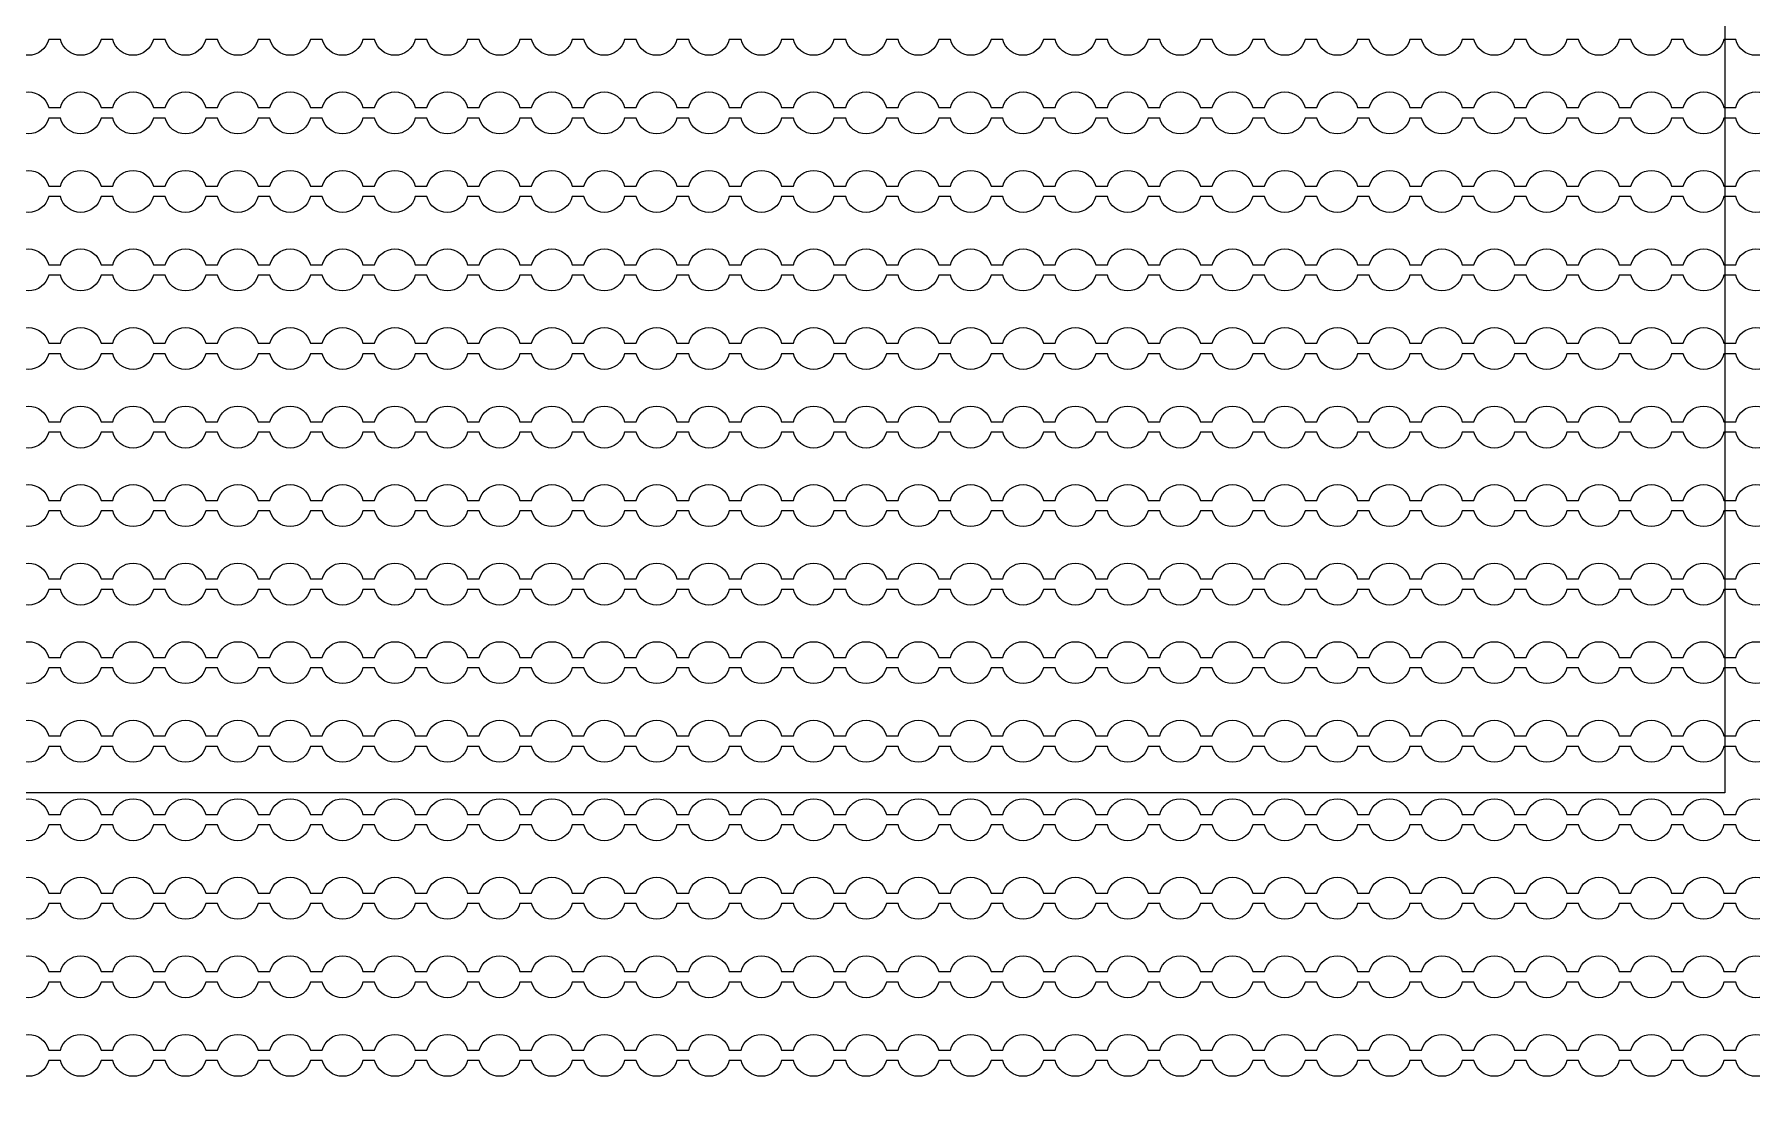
# Model space of a CAD drawing. Extents: x 4056 to 105656, y 4120 to 105720.
# Drawn here: x 62933 to 64573, y 48696 to 49709 of the extents above; entities that cross this region are included whole.
import ezdxf

# ---------------------------------------------------------------- set-up
doc = ezdxf.new("R2010")
doc.units = 13
doc.header["$MEASUREMENT"] = 0
doc.layers.add('Main Layer', color=7, linetype='Continuous', lineweight=0)

msp = doc.modelspace()

# ---------------------------------------------------------------- linework, layer by layer
at = {"lineweight": 0}
for p, q in [((64547.2, 59984.7), (64547.2, 48984.7)), ((64547.2, 48984.7), (54547.2, 48984.7))]:
    msp.add_line(p, q, dxfattribs=at)
for points in [[(64596.5, 49703.9, -0.774597), (64557.7, 49703.9), (64546.5, 49703.9, -0.774597), (64507.7, 49703.9), (64496.5, 49703.9, -0.774597), (64457.7, 49703.9), (64446.5, 49703.9, -0.774597), (64407.7, 49703.9), (64396.5, 49703.9, -0.774597), (64357.7, 49703.9), (64346.5, 49703.9, -0.774597), (64307.7, 49703.9), (64296.5, 49703.9, -0.774597), (64257.7, 49703.9), (64246.5, 49703.9, -0.774597), (64207.7, 49703.9), (64196.5, 49703.9, -0.774597), (64157.7, 49703.9), (64146.5, 49703.9, -0.774597), (64107.7, 49703.9), (64096.5, 49703.9, -0.774597), (64057.7, 49703.9), (64046.5, 49703.9, -0.774597), (64007.7, 49703.9), (63996.5, 49703.9, -0.774597), (63957.7, 49703.9), (63946.5, 49703.9, -0.774597), (63907.7, 49703.9), (63896.5, 49703.9, -0.774597), (63857.7, 49703.9), (63846.5, 49703.9, -0.774597), (63807.7, 49703.9), (63796.5, 49703.9, -0.774597), (63757.7, 49703.9), (63746.5, 49703.9, -0.774597), (63707.7, 49703.9), (63696.5, 49703.9, -0.774597), (63657.7, 49703.9), (63646.5, 49703.9, -0.774597), (63607.7, 49703.9), (63596.5, 49703.9, -0.774597), (63557.7, 49703.9), (63546.5, 49703.9, -0.774597), (63507.7, 49703.9), (63496.5, 49703.9, -0.774597), (63457.7, 49703.9), (63446.5, 49703.9, -0.774597), (63407.7, 49703.9), (63396.5, 49703.9, -0.774597), (63357.7, 49703.9), (63346.5, 49703.9, -0.774597), (63307.7, 49703.9), (63296.5, 49703.9, -0.774597), (63257.7, 49703.9), (63246.5, 49703.9, -0.774597), (63207.7, 49703.9), (63196.5, 49703.9, -0.774597), (63157.7, 49703.9), (63146.5, 49703.9, -0.774597), (63107.7, 49703.9), (63096.5, 49703.9, -0.774597), (63057.7, 49703.9), (63046.5, 49703.9, -0.774597), (63007.7, 49703.9), (62996.5, 49703.9, -0.774597), (62957.7, 49703.9), (62946.5, 49703.9, -0.774597), (62907.7, 49703.9)], [(62907.7, 49638.9, -0.774597), (62946.5, 49638.9), (62957.7, 49638.9, -0.774597), (62996.5, 49638.9), (63007.7, 49638.9, -0.774597), (63046.5, 49638.9), (63057.7, 49638.9, -0.774597), (63096.5, 49638.9), (63107.7, 49638.9, -0.774597), (63146.5, 49638.9), (63157.7, 49638.9, -0.774597), (63196.5, 49638.9), (63207.7, 49638.9, -0.774597), (63246.5, 49638.9), (63257.7, 49638.9, -0.774597), (63296.5, 49638.9), (63307.7, 49638.9, -0.774597), (63346.5, 49638.9), (63357.7, 49638.9, -0.774597), (63396.5, 49638.9), (63407.7, 49638.9, -0.774597), (63446.5, 49638.9), (63457.7, 49638.9, -0.774597), (63496.5, 49638.9), (63507.7, 49638.9, -0.774597), (63546.5, 49638.9), (63557.7, 49638.9, -0.774597), (63596.5, 49638.9), (63607.7, 49638.9, -0.774597), (63646.5, 49638.9), (63657.7, 49638.9, -0.774597), (63696.5, 49638.9), (63707.7, 49638.9, -0.774597), (63746.5, 49638.9), (63757.7, 49638.9, -0.774597), (63796.5, 49638.9), (63807.7, 49638.9, -0.774597), (63846.5, 49638.9), (63857.7, 49638.9, -0.774597), (63896.5, 49638.9), (63907.7, 49638.9, -0.774597), (63946.5, 49638.9), (63957.7, 49638.9, -0.774597), (63996.5, 49638.9), (64007.7, 49638.9, -0.774597), (64046.5, 49638.9), (64057.7, 49638.9, -0.774597), (64096.5, 49638.9), (64107.7, 49638.9, -0.774597), (64146.5, 49638.9), (64157.7, 49638.9, -0.774597), (64196.5, 49638.9), (64207.7, 49638.9, -0.774597), (64246.5, 49638.9), (64257.7, 49638.9, -0.774597), (64296.5, 49638.9), (64307.7, 49638.9, -0.774597), (64346.5, 49638.9), (64357.7, 49638.9, -0.774597), (64396.5, 49638.9), (64407.7, 49638.9, -0.774597), (64446.5, 49638.9), (64457.7, 49638.9, -0.774597), (64496.5, 49638.9), (64507.7, 49638.9, -0.774597), (64546.5, 49638.9), (64557.7, 49638.9, -0.774597), (64596.5, 49638.9)], [(64596.5, 49628.9, -0.774597), (64557.7, 49628.9), (64546.5, 49628.9, -0.774597), (64507.7, 49628.9), (64496.5, 49628.9, -0.774597), (64457.7, 49628.9), (64446.5, 49628.9, -0.774597), (64407.7, 49628.9), (64396.5, 49628.9, -0.774597), (64357.7, 49628.9), (64346.5, 49628.9, -0.774597), (64307.7, 49628.9), (64296.5, 49628.9, -0.774597), (64257.7, 49628.9), (64246.5, 49628.9, -0.774597), (64207.7, 49628.9), (64196.5, 49628.9, -0.774597), (64157.7, 49628.9), (64146.5, 49628.9, -0.774597), (64107.7, 49628.9), (64096.5, 49628.9, -0.774597), (64057.7, 49628.9), (64046.5, 49628.9, -0.774597), (64007.7, 49628.9), (63996.5, 49628.9, -0.774597), (63957.7, 49628.9), (63946.5, 49628.9, -0.774597), (63907.7, 49628.9), (63896.5, 49628.9, -0.774597), (63857.7, 49628.9), (63846.5, 49628.9, -0.774597), (63807.7, 49628.9), (63796.5, 49628.9, -0.774597), (63757.7, 49628.9), (63746.5, 49628.9, -0.774597), (63707.7, 49628.9), (63696.5, 49628.9, -0.774597), (63657.7, 49628.9), (63646.5, 49628.9, -0.774597), (63607.7, 49628.9), (63596.5, 49628.9, -0.774597), (63557.7, 49628.9), (63546.5, 49628.9, -0.774597), (63507.7, 49628.9), (63496.5, 49628.9, -0.774597), (63457.7, 49628.9), (63446.5, 49628.9, -0.774597), (63407.7, 49628.9), (63396.5, 49628.9, -0.774597), (63357.7, 49628.9), (63346.5, 49628.9, -0.774597), (63307.7, 49628.9), (63296.5, 49628.9, -0.774597), (63257.7, 49628.9), (63246.5, 49628.9, -0.774597), (63207.7, 49628.9), (63196.5, 49628.9, -0.774597), (63157.7, 49628.9), (63146.5, 49628.9, -0.774597), (63107.7, 49628.9), (63096.5, 49628.9, -0.774597), (63057.7, 49628.9), (63046.5, 49628.9, -0.774597), (63007.7, 49628.9), (62996.5, 49628.9, -0.774597), (62957.7, 49628.9), (62946.5, 49628.9, -0.774597), (62907.7, 49628.9)], [(62907.7, 49563.9, -0.774597), (62946.5, 49563.9), (62957.7, 49563.9, -0.774597), (62996.5, 49563.9), (63007.7, 49563.9, -0.774597), (63046.5, 49563.9), (63057.7, 49563.9, -0.774597), (63096.5, 49563.9), (63107.7, 49563.9, -0.774597), (63146.5, 49563.9), (63157.7, 49563.9, -0.774597), (63196.5, 49563.9), (63207.7, 49563.9, -0.774597), (63246.5, 49563.9), (63257.7, 49563.9, -0.774597), (63296.5, 49563.9), (63307.7, 49563.9, -0.774597), (63346.5, 49563.9), (63357.7, 49563.9, -0.774597), (63396.5, 49563.9), (63407.7, 49563.9, -0.774597), (63446.5, 49563.9), (63457.7, 49563.9, -0.774597), (63496.5, 49563.9), (63507.7, 49563.9, -0.774597), (63546.5, 49563.9), (63557.7, 49563.9, -0.774597), (63596.5, 49563.9), (63607.7, 49563.9, -0.774597), (63646.5, 49563.9), (63657.7, 49563.9, -0.774597), (63696.5, 49563.9), (63707.7, 49563.9, -0.774597), (63746.5, 49563.9), (63757.7, 49563.9, -0.774597), (63796.5, 49563.9), (63807.7, 49563.9, -0.774597), (63846.5, 49563.9), (63857.7, 49563.9, -0.774597), (63896.5, 49563.9), (63907.7, 49563.9, -0.774597), (63946.5, 49563.9), (63957.7, 49563.9, -0.774597), (63996.5, 49563.9), (64007.7, 49563.9, -0.774597), (64046.5, 49563.9), (64057.7, 49563.9, -0.774597), (64096.5, 49563.9), (64107.7, 49563.9, -0.774597), (64146.5, 49563.9), (64157.7, 49563.9, -0.774597), (64196.5, 49563.9), (64207.7, 49563.9, -0.774597), (64246.5, 49563.9), (64257.7, 49563.9, -0.774597), (64296.5, 49563.9), (64307.7, 49563.9, -0.774597), (64346.5, 49563.9), (64357.7, 49563.9, -0.774597), (64396.5, 49563.9), (64407.7, 49563.9, -0.774597), (64446.5, 49563.9), (64457.7, 49563.9, -0.774597), (64496.5, 49563.9), (64507.7, 49563.9, -0.774597), (64546.5, 49563.9), (64557.7, 49563.9, -0.774597), (64596.5, 49563.9)], [(64596.5, 49553.9, -0.774597), (64557.7, 49553.9), (64546.5, 49553.9, -0.774597), (64507.7, 49553.9), (64496.5, 49553.9, -0.774597), (64457.7, 49553.9), (64446.5, 49553.9, -0.774597), (64407.7, 49553.9), (64396.5, 49553.9, -0.774597), (64357.7, 49553.9), (64346.5, 49553.9, -0.774597), (64307.7, 49553.9), (64296.5, 49553.9, -0.774597), (64257.7, 49553.9), (64246.5, 49553.9, -0.774597), (64207.7, 49553.9), (64196.5, 49553.9, -0.774597), (64157.7, 49553.9), (64146.5, 49553.9, -0.774597), (64107.7, 49553.9), (64096.5, 49553.9, -0.774597), (64057.7, 49553.9), (64046.5, 49553.9, -0.774597), (64007.7, 49553.9), (63996.5, 49553.9, -0.774597), (63957.7, 49553.9), (63946.5, 49553.9, -0.774597), (63907.7, 49553.9), (63896.5, 49553.9, -0.774597), (63857.7, 49553.9), (63846.5, 49553.9, -0.774597), (63807.7, 49553.9), (63796.5, 49553.9, -0.774597), (63757.7, 49553.9), (63746.5, 49553.9, -0.774597), (63707.7, 49553.9), (63696.5, 49553.9, -0.774597), (63657.7, 49553.9), (63646.5, 49553.9, -0.774597), (63607.7, 49553.9), (63596.5, 49553.9, -0.774597), (63557.7, 49553.9), (63546.5, 49553.9, -0.774597), (63507.7, 49553.9), (63496.5, 49553.9, -0.774597), (63457.7, 49553.9), (63446.5, 49553.9, -0.774597), (63407.7, 49553.9), (63396.5, 49553.9, -0.774597), (63357.7, 49553.9), (63346.5, 49553.9, -0.774597), (63307.7, 49553.9), (63296.5, 49553.9, -0.774597), (63257.7, 49553.9), (63246.5, 49553.9, -0.774597), (63207.7, 49553.9), (63196.5, 49553.9, -0.774597), (63157.7, 49553.9), (63146.5, 49553.9, -0.774597), (63107.7, 49553.9), (63096.5, 49553.9, -0.774597), (63057.7, 49553.9), (63046.5, 49553.9, -0.774597), (63007.7, 49553.9), (62996.5, 49553.9, -0.774597), (62957.7, 49553.9), (62946.5, 49553.9, -0.774597), (62907.7, 49553.9)], [(62907.7, 49488.9, -0.774597), (62946.5, 49488.9), (62957.7, 49488.9, -0.774597), (62996.5, 49488.9), (63007.7, 49488.9, -0.774597), (63046.5, 49488.9), (63057.7, 49488.9, -0.774597), (63096.5, 49488.9), (63107.7, 49488.9, -0.774597), (63146.5, 49488.9), (63157.7, 49488.9, -0.774597), (63196.5, 49488.9), (63207.7, 49488.9, -0.774597), (63246.5, 49488.9), (63257.7, 49488.9, -0.774597), (63296.5, 49488.9), (63307.7, 49488.9, -0.774597), (63346.5, 49488.9), (63357.7, 49488.9, -0.774597), (63396.5, 49488.9), (63407.7, 49488.9, -0.774597), (63446.5, 49488.9), (63457.7, 49488.9, -0.774597), (63496.5, 49488.9), (63507.7, 49488.9, -0.774597), (63546.5, 49488.9), (63557.7, 49488.9, -0.774597), (63596.5, 49488.9), (63607.7, 49488.9, -0.774597), (63646.5, 49488.9), (63657.7, 49488.9, -0.774597), (63696.5, 49488.9), (63707.7, 49488.9, -0.774597), (63746.5, 49488.9), (63757.7, 49488.9, -0.774597), (63796.5, 49488.9), (63807.7, 49488.9, -0.774597), (63846.5, 49488.9), (63857.7, 49488.9, -0.774597), (63896.5, 49488.9), (63907.7, 49488.9, -0.774597), (63946.5, 49488.9), (63957.7, 49488.9, -0.774597), (63996.5, 49488.9), (64007.7, 49488.9, -0.774597), (64046.5, 49488.9), (64057.7, 49488.9, -0.774597), (64096.5, 49488.9), (64107.7, 49488.9, -0.774597), (64146.5, 49488.9), (64157.7, 49488.9, -0.774597), (64196.5, 49488.9), (64207.7, 49488.9, -0.774597), (64246.5, 49488.9), (64257.7, 49488.9, -0.774597), (64296.5, 49488.9), (64307.7, 49488.9, -0.774597), (64346.5, 49488.9), (64357.7, 49488.9, -0.774597), (64396.5, 49488.9), (64407.7, 49488.9, -0.774597), (64446.5, 49488.9), (64457.7, 49488.9, -0.774597), (64496.5, 49488.9), (64507.7, 49488.9, -0.774597), (64546.5, 49488.9), (64557.7, 49488.9, -0.774597), (64596.5, 49488.9)], [(64596.5, 49478.9, -0.774597), (64557.7, 49478.9), (64546.5, 49478.9, -0.774597), (64507.7, 49478.9), (64496.5, 49478.9, -0.774597), (64457.7, 49478.9), (64446.5, 49478.9, -0.774597), (64407.7, 49478.9), (64396.5, 49478.9, -0.774597), (64357.7, 49478.9), (64346.5, 49478.9, -0.774597), (64307.7, 49478.9), (64296.5, 49478.9, -0.774597), (64257.7, 49478.9), (64246.5, 49478.9, -0.774597), (64207.7, 49478.9), (64196.5, 49478.9, -0.774597), (64157.7, 49478.9), (64146.5, 49478.9, -0.774597), (64107.7, 49478.9), (64096.5, 49478.9, -0.774597), (64057.7, 49478.9), (64046.5, 49478.9, -0.774597), (64007.7, 49478.9), (63996.5, 49478.9, -0.774597), (63957.7, 49478.9), (63946.5, 49478.9, -0.774597), (63907.7, 49478.9), (63896.5, 49478.9, -0.774597), (63857.7, 49478.9), (63846.5, 49478.9, -0.774597), (63807.7, 49478.9), (63796.5, 49478.9, -0.774597), (63757.7, 49478.9), (63746.5, 49478.9, -0.774597), (63707.7, 49478.9), (63696.5, 49478.9, -0.774597), (63657.7, 49478.9), (63646.5, 49478.9, -0.774597), (63607.7, 49478.9), (63596.5, 49478.9, -0.774597), (63557.7, 49478.9), (63546.5, 49478.9, -0.774597), (63507.7, 49478.9), (63496.5, 49478.9, -0.774597), (63457.7, 49478.9), (63446.5, 49478.9, -0.774597), (63407.7, 49478.9), (63396.5, 49478.9, -0.774597), (63357.7, 49478.9), (63346.5, 49478.9, -0.774597), (63307.7, 49478.9), (63296.5, 49478.9, -0.774597), (63257.7, 49478.9), (63246.5, 49478.9, -0.774597), (63207.7, 49478.9), (63196.5, 49478.9, -0.774597), (63157.7, 49478.9), (63146.5, 49478.9, -0.774597), (63107.7, 49478.9), (63096.5, 49478.9, -0.774597), (63057.7, 49478.9), (63046.5, 49478.9, -0.774597), (63007.7, 49478.9), (62996.5, 49478.9, -0.774597), (62957.7, 49478.9), (62946.5, 49478.9, -0.774597), (62907.7, 49478.9)], [(62907.7, 49413.9, -0.774597), (62946.5, 49413.9), (62957.7, 49413.9, -0.774597), (62996.5, 49413.9), (63007.7, 49413.9, -0.774597), (63046.5, 49413.9), (63057.7, 49413.9, -0.774597), (63096.5, 49413.9), (63107.7, 49413.9, -0.774597), (63146.5, 49413.9), (63157.7, 49413.9, -0.774597), (63196.5, 49413.9), (63207.7, 49413.9, -0.774597), (63246.5, 49413.9), (63257.7, 49413.9, -0.774597), (63296.5, 49413.9), (63307.7, 49413.9, -0.774597), (63346.5, 49413.9), (63357.7, 49413.9, -0.774597), (63396.5, 49413.9), (63407.7, 49413.9, -0.774597), (63446.5, 49413.9), (63457.7, 49413.9, -0.774597), (63496.5, 49413.9), (63507.7, 49413.9, -0.774597), (63546.5, 49413.9), (63557.7, 49413.9, -0.774597), (63596.5, 49413.9), (63607.7, 49413.9, -0.774597), (63646.5, 49413.9), (63657.7, 49413.9, -0.774597), (63696.5, 49413.9), (63707.7, 49413.9, -0.774597), (63746.5, 49413.9), (63757.7, 49413.9, -0.774597), (63796.5, 49413.9), (63807.7, 49413.9, -0.774597), (63846.5, 49413.9), (63857.7, 49413.9, -0.774597), (63896.5, 49413.9), (63907.7, 49413.9, -0.774597), (63946.5, 49413.9), (63957.7, 49413.9, -0.774597), (63996.5, 49413.9), (64007.7, 49413.9, -0.774597), (64046.5, 49413.9), (64057.7, 49413.9, -0.774597), (64096.5, 49413.9), (64107.7, 49413.9, -0.774597), (64146.5, 49413.9), (64157.7, 49413.9, -0.774597), (64196.5, 49413.9), (64207.7, 49413.9, -0.774597), (64246.5, 49413.9), (64257.7, 49413.9, -0.774597), (64296.5, 49413.9), (64307.7, 49413.9, -0.774597), (64346.5, 49413.9), (64357.7, 49413.9, -0.774597), (64396.5, 49413.9), (64407.7, 49413.9, -0.774597), (64446.5, 49413.9), (64457.7, 49413.9, -0.774597), (64496.5, 49413.9), (64507.7, 49413.9, -0.774597), (64546.5, 49413.9), (64557.7, 49413.9, -0.774597), (64596.5, 49413.9)], [(64596.5, 49403.9, -0.774597), (64557.7, 49403.9), (64546.5, 49403.9, -0.774597), (64507.7, 49403.9), (64496.5, 49403.9, -0.774597), (64457.7, 49403.9), (64446.5, 49403.9, -0.774597), (64407.7, 49403.9), (64396.5, 49403.9, -0.774597), (64357.7, 49403.9), (64346.5, 49403.9, -0.774597), (64307.7, 49403.9), (64296.5, 49403.9, -0.774597), (64257.7, 49403.9), (64246.5, 49403.9, -0.774597), (64207.7, 49403.9), (64196.5, 49403.9, -0.774597), (64157.7, 49403.9), (64146.5, 49403.9, -0.774597), (64107.7, 49403.9), (64096.5, 49403.9, -0.774597), (64057.7, 49403.9), (64046.5, 49403.9, -0.774597), (64007.7, 49403.9), (63996.5, 49403.9, -0.774597), (63957.7, 49403.9), (63946.5, 49403.9, -0.774597), (63907.7, 49403.9), (63896.5, 49403.9, -0.774597), (63857.7, 49403.9), (63846.5, 49403.9, -0.774597), (63807.7, 49403.9), (63796.5, 49403.9, -0.774597), (63757.7, 49403.9), (63746.5, 49403.9, -0.774597), (63707.7, 49403.9), (63696.5, 49403.9, -0.774597), (63657.7, 49403.9), (63646.5, 49403.9, -0.774597), (63607.7, 49403.9), (63596.5, 49403.9, -0.774597), (63557.7, 49403.9), (63546.5, 49403.9, -0.774597), (63507.7, 49403.9), (63496.5, 49403.9, -0.774597), (63457.7, 49403.9), (63446.5, 49403.9, -0.774597), (63407.7, 49403.9), (63396.5, 49403.9, -0.774597), (63357.7, 49403.9), (63346.5, 49403.9, -0.774597), (63307.7, 49403.9), (63296.5, 49403.9, -0.774597), (63257.7, 49403.9), (63246.5, 49403.9, -0.774597), (63207.7, 49403.9), (63196.5, 49403.9, -0.774597), (63157.7, 49403.9), (63146.5, 49403.9, -0.774597), (63107.7, 49403.9), (63096.5, 49403.9, -0.774597), (63057.7, 49403.9), (63046.5, 49403.9, -0.774597), (63007.7, 49403.9), (62996.5, 49403.9, -0.774597), (62957.7, 49403.9), (62946.5, 49403.9, -0.774597), (62907.7, 49403.9)], [(62907.7, 49338.9, -0.774597), (62946.5, 49338.9), (62957.7, 49338.9, -0.774597), (62996.5, 49338.9), (63007.7, 49338.9, -0.774597), (63046.5, 49338.9), (63057.7, 49338.9, -0.774597), (63096.5, 49338.9), (63107.7, 49338.9, -0.774597), (63146.5, 49338.9), (63157.7, 49338.9, -0.774597), (63196.5, 49338.9), (63207.7, 49338.9, -0.774597), (63246.5, 49338.9), (63257.7, 49338.9, -0.774597), (63296.5, 49338.9), (63307.7, 49338.9, -0.774597), (63346.5, 49338.9), (63357.7, 49338.9, -0.774597), (63396.5, 49338.9), (63407.7, 49338.9, -0.774597), (63446.5, 49338.9), (63457.7, 49338.9, -0.774597), (63496.5, 49338.9), (63507.7, 49338.9, -0.774597), (63546.5, 49338.9), (63557.7, 49338.9, -0.774597), (63596.5, 49338.9), (63607.7, 49338.9, -0.774597), (63646.5, 49338.9), (63657.7, 49338.9, -0.774597), (63696.5, 49338.9), (63707.7, 49338.9, -0.774597), (63746.5, 49338.9), (63757.7, 49338.9, -0.774597), (63796.5, 49338.9), (63807.7, 49338.9, -0.774597), (63846.5, 49338.9), (63857.7, 49338.9, -0.774597), (63896.5, 49338.9), (63907.7, 49338.9, -0.774597), (63946.5, 49338.9), (63957.7, 49338.9, -0.774597), (63996.5, 49338.9), (64007.7, 49338.9, -0.774597), (64046.5, 49338.9), (64057.7, 49338.9, -0.774597), (64096.5, 49338.9), (64107.7, 49338.9, -0.774597), (64146.5, 49338.9), (64157.7, 49338.9, -0.774597), (64196.5, 49338.9), (64207.7, 49338.9, -0.774597), (64246.5, 49338.9), (64257.7, 49338.9, -0.774597), (64296.5, 49338.9), (64307.7, 49338.9, -0.774597), (64346.5, 49338.9), (64357.7, 49338.9, -0.774597), (64396.5, 49338.9), (64407.7, 49338.9, -0.774597), (64446.5, 49338.9), (64457.7, 49338.9, -0.774597), (64496.5, 49338.9), (64507.7, 49338.9, -0.774597), (64546.5, 49338.9), (64557.7, 49338.9, -0.774597), (64596.5, 49338.9)], [(64596.5, 49328.9, -0.774597), (64557.7, 49328.9), (64546.5, 49328.9, -0.774597), (64507.7, 49328.9), (64496.5, 49328.9, -0.774597), (64457.7, 49328.9), (64446.5, 49328.9, -0.774597), (64407.7, 49328.9), (64396.5, 49328.9, -0.774597), (64357.7, 49328.9), (64346.5, 49328.9, -0.774597), (64307.7, 49328.9), (64296.5, 49328.9, -0.774597), (64257.7, 49328.9), (64246.5, 49328.9, -0.774597), (64207.7, 49328.9), (64196.5, 49328.9, -0.774597), (64157.7, 49328.9), (64146.5, 49328.9, -0.774597), (64107.7, 49328.9), (64096.5, 49328.9, -0.774597), (64057.7, 49328.9), (64046.5, 49328.9, -0.774597), (64007.7, 49328.9), (63996.5, 49328.9, -0.774597), (63957.7, 49328.9), (63946.5, 49328.9, -0.774597), (63907.7, 49328.9), (63896.5, 49328.9, -0.774597), (63857.7, 49328.9), (63846.5, 49328.9, -0.774597), (63807.7, 49328.9), (63796.5, 49328.9, -0.774597), (63757.7, 49328.9), (63746.5, 49328.9, -0.774597), (63707.7, 49328.9), (63696.5, 49328.9, -0.774597), (63657.7, 49328.9), (63646.5, 49328.9, -0.774597), (63607.7, 49328.9), (63596.5, 49328.9, -0.774597), (63557.7, 49328.9), (63546.5, 49328.9, -0.774597), (63507.7, 49328.9), (63496.5, 49328.9, -0.774597), (63457.7, 49328.9), (63446.5, 49328.9, -0.774597), (63407.7, 49328.9), (63396.5, 49328.9, -0.774597), (63357.7, 49328.9), (63346.5, 49328.9, -0.774597), (63307.7, 49328.9), (63296.5, 49328.9, -0.774597), (63257.7, 49328.9), (63246.5, 49328.9, -0.774597), (63207.7, 49328.9), (63196.5, 49328.9, -0.774597), (63157.7, 49328.9), (63146.5, 49328.9, -0.774597), (63107.7, 49328.9), (63096.5, 49328.9, -0.774597), (63057.7, 49328.9), (63046.5, 49328.9, -0.774597), (63007.7, 49328.9), (62996.5, 49328.9, -0.774597), (62957.7, 49328.9), (62946.5, 49328.9, -0.774597), (62907.7, 49328.9)], [(62907.7, 49263.9, -0.774597), (62946.5, 49263.9), (62957.7, 49263.9, -0.774597), (62996.5, 49263.9), (63007.7, 49263.9, -0.774597), (63046.5, 49263.9), (63057.7, 49263.9, -0.774597), (63096.5, 49263.9), (63107.7, 49263.9, -0.774597), (63146.5, 49263.9), (63157.7, 49263.9, -0.774597), (63196.5, 49263.9), (63207.7, 49263.9, -0.774597), (63246.5, 49263.9), (63257.7, 49263.9, -0.774597), (63296.5, 49263.9), (63307.7, 49263.9, -0.774597), (63346.5, 49263.9), (63357.7, 49263.9, -0.774597), (63396.5, 49263.9), (63407.7, 49263.9, -0.774597), (63446.5, 49263.9), (63457.7, 49263.9, -0.774597), (63496.5, 49263.9), (63507.7, 49263.9, -0.774597), (63546.5, 49263.9), (63557.7, 49263.9, -0.774597), (63596.5, 49263.9), (63607.7, 49263.9, -0.774597), (63646.5, 49263.9), (63657.7, 49263.9, -0.774597), (63696.5, 49263.9), (63707.7, 49263.9, -0.774597), (63746.5, 49263.9), (63757.7, 49263.9, -0.774597), (63796.5, 49263.9), (63807.7, 49263.9, -0.774597), (63846.5, 49263.9), (63857.7, 49263.9, -0.774597), (63896.5, 49263.9), (63907.7, 49263.9, -0.774597), (63946.5, 49263.9), (63957.7, 49263.9, -0.774597), (63996.5, 49263.9), (64007.7, 49263.9, -0.774597), (64046.5, 49263.9), (64057.7, 49263.9, -0.774597), (64096.5, 49263.9), (64107.7, 49263.9, -0.774597), (64146.5, 49263.9), (64157.7, 49263.9, -0.774597), (64196.5, 49263.9), (64207.7, 49263.9, -0.774597), (64246.5, 49263.9), (64257.7, 49263.9, -0.774597), (64296.5, 49263.9), (64307.7, 49263.9, -0.774597), (64346.5, 49263.9), (64357.7, 49263.9, -0.774597), (64396.5, 49263.9), (64407.7, 49263.9, -0.774597), (64446.5, 49263.9), (64457.7, 49263.9, -0.774597), (64496.5, 49263.9), (64507.7, 49263.9, -0.774597), (64546.5, 49263.9), (64557.7, 49263.9, -0.774597), (64596.5, 49263.9)], [(64596.5, 49253.9, -0.774597), (64557.7, 49253.9), (64546.5, 49253.9, -0.774597), (64507.7, 49253.9), (64496.5, 49253.9, -0.774597), (64457.7, 49253.9), (64446.5, 49253.9, -0.774597), (64407.7, 49253.9), (64396.5, 49253.9, -0.774597), (64357.7, 49253.9), (64346.5, 49253.9, -0.774597), (64307.7, 49253.9), (64296.5, 49253.9, -0.774597), (64257.7, 49253.9), (64246.5, 49253.9, -0.774597), (64207.7, 49253.9), (64196.5, 49253.9, -0.774597), (64157.7, 49253.9), (64146.5, 49253.9, -0.774597), (64107.7, 49253.9), (64096.5, 49253.9, -0.774597), (64057.7, 49253.9), (64046.5, 49253.9, -0.774597), (64007.7, 49253.9), (63996.5, 49253.9, -0.774597), (63957.7, 49253.9), (63946.5, 49253.9, -0.774597), (63907.7, 49253.9), (63896.5, 49253.9, -0.774597), (63857.7, 49253.9), (63846.5, 49253.9, -0.774597), (63807.7, 49253.9), (63796.5, 49253.9, -0.774597), (63757.7, 49253.9), (63746.5, 49253.9, -0.774597), (63707.7, 49253.9), (63696.5, 49253.9, -0.774597), (63657.7, 49253.9), (63646.5, 49253.9, -0.774597), (63607.7, 49253.9), (63596.5, 49253.9, -0.774597), (63557.7, 49253.9), (63546.5, 49253.9, -0.774597), (63507.7, 49253.9), (63496.5, 49253.9, -0.774597), (63457.7, 49253.9), (63446.5, 49253.9, -0.774597), (63407.7, 49253.9), (63396.5, 49253.9, -0.774597), (63357.7, 49253.9), (63346.5, 49253.9, -0.774597), (63307.7, 49253.9), (63296.5, 49253.9, -0.774597), (63257.7, 49253.9), (63246.5, 49253.9, -0.774597), (63207.7, 49253.9), (63196.5, 49253.9, -0.774597), (63157.7, 49253.9), (63146.5, 49253.9, -0.774597), (63107.7, 49253.9), (63096.5, 49253.9, -0.774597), (63057.7, 49253.9), (63046.5, 49253.9, -0.774597), (63007.7, 49253.9), (62996.5, 49253.9, -0.774597), (62957.7, 49253.9), (62946.5, 49253.9, -0.774597), (62907.7, 49253.9)], [(62907.7, 49188.9, -0.774597), (62946.5, 49188.9), (62957.7, 49188.9, -0.774597), (62996.5, 49188.9), (63007.7, 49188.9, -0.774597), (63046.5, 49188.9), (63057.7, 49188.9, -0.774597), (63096.5, 49188.9), (63107.7, 49188.9, -0.774597), (63146.5, 49188.9), (63157.7, 49188.9, -0.774597), (63196.5, 49188.9), (63207.7, 49188.9, -0.774597), (63246.5, 49188.9), (63257.7, 49188.9, -0.774597), (63296.5, 49188.9), (63307.7, 49188.9, -0.774597), (63346.5, 49188.9), (63357.7, 49188.9, -0.774597), (63396.5, 49188.9), (63407.7, 49188.9, -0.774597), (63446.5, 49188.9), (63457.7, 49188.9, -0.774597), (63496.5, 49188.9), (63507.7, 49188.9, -0.774597), (63546.5, 49188.9), (63557.7, 49188.9, -0.774597), (63596.5, 49188.9), (63607.7, 49188.9, -0.774597), (63646.5, 49188.9), (63657.7, 49188.9, -0.774597), (63696.5, 49188.9), (63707.7, 49188.9, -0.774597), (63746.5, 49188.9), (63757.7, 49188.9, -0.774597), (63796.5, 49188.9), (63807.7, 49188.9, -0.774597), (63846.5, 49188.9), (63857.7, 49188.9, -0.774597), (63896.5, 49188.9), (63907.7, 49188.9, -0.774597), (63946.5, 49188.9), (63957.7, 49188.9, -0.774597), (63996.5, 49188.9), (64007.7, 49188.9, -0.774597), (64046.5, 49188.9), (64057.7, 49188.9, -0.774597), (64096.5, 49188.9), (64107.7, 49188.9, -0.774597), (64146.5, 49188.9), (64157.7, 49188.9, -0.774597), (64196.5, 49188.9), (64207.7, 49188.9, -0.774597), (64246.5, 49188.9), (64257.7, 49188.9, -0.774597), (64296.5, 49188.9), (64307.7, 49188.9, -0.774597), (64346.5, 49188.9), (64357.7, 49188.9, -0.774597), (64396.5, 49188.9), (64407.7, 49188.9, -0.774597), (64446.5, 49188.9), (64457.7, 49188.9, -0.774597), (64496.5, 49188.9), (64507.7, 49188.9, -0.774597), (64546.5, 49188.9), (64557.7, 49188.9, -0.774597), (64596.5, 49188.9)], [(64596.5, 49178.9, -0.774597), (64557.7, 49178.9), (64546.5, 49178.9, -0.774597), (64507.7, 49178.9), (64496.5, 49178.9, -0.774597), (64457.7, 49178.9), (64446.5, 49178.9, -0.774597), (64407.7, 49178.9), (64396.5, 49178.9, -0.774597), (64357.7, 49178.9), (64346.5, 49178.9, -0.774597), (64307.7, 49178.9), (64296.5, 49178.9, -0.774597), (64257.7, 49178.9), (64246.5, 49178.9, -0.774597), (64207.7, 49178.9), (64196.5, 49178.9, -0.774597), (64157.7, 49178.9), (64146.5, 49178.9, -0.774597), (64107.7, 49178.9), (64096.5, 49178.9, -0.774597), (64057.7, 49178.9), (64046.5, 49178.9, -0.774597), (64007.7, 49178.9), (63996.5, 49178.9, -0.774597), (63957.7, 49178.9), (63946.5, 49178.9, -0.774597), (63907.7, 49178.9), (63896.5, 49178.9, -0.774597), (63857.7, 49178.9), (63846.5, 49178.9, -0.774597), (63807.7, 49178.9), (63796.5, 49178.9, -0.774597), (63757.7, 49178.9), (63746.5, 49178.9, -0.774597), (63707.7, 49178.9), (63696.5, 49178.9, -0.774597), (63657.7, 49178.9), (63646.5, 49178.9, -0.774597), (63607.7, 49178.9), (63596.5, 49178.9, -0.774597), (63557.7, 49178.9), (63546.5, 49178.9, -0.774597), (63507.7, 49178.9), (63496.5, 49178.9, -0.774597), (63457.7, 49178.9), (63446.5, 49178.9, -0.774597), (63407.7, 49178.9), (63396.5, 49178.9, -0.774597), (63357.7, 49178.9), (63346.5, 49178.9, -0.774597), (63307.7, 49178.9), (63296.5, 49178.9, -0.774597), (63257.7, 49178.9), (63246.5, 49178.9, -0.774597), (63207.7, 49178.9), (63196.5, 49178.9, -0.774597), (63157.7, 49178.9), (63146.5, 49178.9, -0.774597), (63107.7, 49178.9), (63096.5, 49178.9, -0.774597), (63057.7, 49178.9), (63046.5, 49178.9, -0.774597), (63007.7, 49178.9), (62996.5, 49178.9, -0.774597), (62957.7, 49178.9), (62946.5, 49178.9, -0.774597), (62907.7, 49178.9)], [(62907.7, 49113.9, -0.774597), (62946.5, 49113.9), (62957.7, 49113.9, -0.774597), (62996.5, 49113.9), (63007.7, 49113.9, -0.774597), (63046.5, 49113.9), (63057.7, 49113.9, -0.774597), (63096.5, 49113.9), (63107.7, 49113.9, -0.774597), (63146.5, 49113.9), (63157.7, 49113.9, -0.774597), (63196.5, 49113.9), (63207.7, 49113.9, -0.774597), (63246.5, 49113.9), (63257.7, 49113.9, -0.774597), (63296.5, 49113.9), (63307.7, 49113.9, -0.774597), (63346.5, 49113.9), (63357.7, 49113.9, -0.774597), (63396.5, 49113.9), (63407.7, 49113.9, -0.774597), (63446.5, 49113.9), (63457.7, 49113.9, -0.774597), (63496.5, 49113.9), (63507.7, 49113.9, -0.774597), (63546.5, 49113.9), (63557.7, 49113.9, -0.774597), (63596.5, 49113.9), (63607.7, 49113.9, -0.774597), (63646.5, 49113.9), (63657.7, 49113.9, -0.774597), (63696.5, 49113.9), (63707.7, 49113.9, -0.774597), (63746.5, 49113.9), (63757.7, 49113.9, -0.774597), (63796.5, 49113.9), (63807.7, 49113.9, -0.774597), (63846.5, 49113.9), (63857.7, 49113.9, -0.774597), (63896.5, 49113.9), (63907.7, 49113.9, -0.774597), (63946.5, 49113.9), (63957.7, 49113.9, -0.774597), (63996.5, 49113.9), (64007.7, 49113.9, -0.774597), (64046.5, 49113.9), (64057.7, 49113.9, -0.774597), (64096.5, 49113.9), (64107.7, 49113.9, -0.774597), (64146.5, 49113.9), (64157.7, 49113.9, -0.774597), (64196.5, 49113.9), (64207.7, 49113.9, -0.774597), (64246.5, 49113.9), (64257.7, 49113.9, -0.774597), (64296.5, 49113.9), (64307.7, 49113.9, -0.774597), (64346.5, 49113.9), (64357.7, 49113.9, -0.774597), (64396.5, 49113.9), (64407.7, 49113.9, -0.774597), (64446.5, 49113.9), (64457.7, 49113.9, -0.774597), (64496.5, 49113.9), (64507.7, 49113.9, -0.774597), (64546.5, 49113.9), (64557.7, 49113.9, -0.774597), (64596.5, 49113.9)], [(64596.5, 49103.9, -0.774597), (64557.7, 49103.9), (64546.5, 49103.9, -0.774597), (64507.7, 49103.9), (64496.5, 49103.9, -0.774597), (64457.7, 49103.9), (64446.5, 49103.9, -0.774597), (64407.7, 49103.9), (64396.5, 49103.9, -0.774597), (64357.7, 49103.9), (64346.5, 49103.9, -0.774597), (64307.7, 49103.9), (64296.5, 49103.9, -0.774597), (64257.7, 49103.9), (64246.5, 49103.9, -0.774597), (64207.7, 49103.9), (64196.5, 49103.9, -0.774597), (64157.7, 49103.9), (64146.5, 49103.9, -0.774597), (64107.7, 49103.9), (64096.5, 49103.9, -0.774597), (64057.7, 49103.9), (64046.5, 49103.9, -0.774597), (64007.7, 49103.9), (63996.5, 49103.9, -0.774597), (63957.7, 49103.9), (63946.5, 49103.9, -0.774597), (63907.7, 49103.9), (63896.5, 49103.9, -0.774597), (63857.7, 49103.9), (63846.5, 49103.9, -0.774597), (63807.7, 49103.9), (63796.5, 49103.9, -0.774597), (63757.7, 49103.9), (63746.5, 49103.9, -0.774597), (63707.7, 49103.9), (63696.5, 49103.9, -0.774597), (63657.7, 49103.9), (63646.5, 49103.9, -0.774597), (63607.7, 49103.9), (63596.5, 49103.9, -0.774597), (63557.7, 49103.9), (63546.5, 49103.9, -0.774597), (63507.7, 49103.9), (63496.5, 49103.9, -0.774597), (63457.7, 49103.9), (63446.5, 49103.9, -0.774597), (63407.7, 49103.9), (63396.5, 49103.9, -0.774597), (63357.7, 49103.9), (63346.5, 49103.9, -0.774597), (63307.7, 49103.9), (63296.5, 49103.9, -0.774597), (63257.7, 49103.9), (63246.5, 49103.9, -0.774597), (63207.7, 49103.9), (63196.5, 49103.9, -0.774597), (63157.7, 49103.9), (63146.5, 49103.9, -0.774597), (63107.7, 49103.9), (63096.5, 49103.9, -0.774597), (63057.7, 49103.9), (63046.5, 49103.9, -0.774597), (63007.7, 49103.9), (62996.5, 49103.9, -0.774597), (62957.7, 49103.9), (62946.5, 49103.9, -0.774597), (62907.7, 49103.9)], [(62907.7, 49038.9, -0.774597), (62946.5, 49038.9), (62957.7, 49038.9, -0.774597), (62996.5, 49038.9), (63007.7, 49038.9, -0.774597), (63046.5, 49038.9), (63057.7, 49038.9, -0.774597), (63096.5, 49038.9), (63107.7, 49038.9, -0.774597), (63146.5, 49038.9), (63157.7, 49038.9, -0.774597), (63196.5, 49038.9), (63207.7, 49038.9, -0.774597), (63246.5, 49038.9), (63257.7, 49038.9, -0.774597), (63296.5, 49038.9), (63307.7, 49038.9, -0.774597), (63346.5, 49038.9), (63357.7, 49038.9, -0.774597), (63396.5, 49038.9), (63407.7, 49038.9, -0.774597), (63446.5, 49038.9), (63457.7, 49038.9, -0.774597), (63496.5, 49038.9), (63507.7, 49038.9, -0.774597), (63546.5, 49038.9), (63557.7, 49038.9, -0.774597), (63596.5, 49038.9), (63607.7, 49038.9, -0.774597), (63646.5, 49038.9), (63657.7, 49038.9, -0.774597), (63696.5, 49038.9), (63707.7, 49038.9, -0.774597), (63746.5, 49038.9), (63757.7, 49038.9, -0.774597), (63796.5, 49038.9), (63807.7, 49038.9, -0.774597), (63846.5, 49038.9), (63857.7, 49038.9, -0.774597), (63896.5, 49038.9), (63907.7, 49038.9, -0.774597), (63946.5, 49038.9), (63957.7, 49038.9, -0.774597), (63996.5, 49038.9), (64007.7, 49038.9, -0.774597), (64046.5, 49038.9), (64057.7, 49038.9, -0.774597), (64096.5, 49038.9), (64107.7, 49038.9, -0.774597), (64146.5, 49038.9), (64157.7, 49038.9, -0.774597), (64196.5, 49038.9), (64207.7, 49038.9, -0.774597), (64246.5, 49038.9), (64257.7, 49038.9, -0.774597), (64296.5, 49038.9), (64307.7, 49038.9, -0.774597), (64346.5, 49038.9), (64357.7, 49038.9, -0.774597), (64396.5, 49038.9), (64407.7, 49038.9, -0.774597), (64446.5, 49038.9), (64457.7, 49038.9, -0.774597), (64496.5, 49038.9), (64507.7, 49038.9, -0.774597), (64546.5, 49038.9), (64557.7, 49038.9, -0.774597), (64596.5, 49038.9)], [(64596.5, 49028.9, -0.774597), (64557.7, 49028.9), (64546.5, 49028.9, -0.774597), (64507.7, 49028.9), (64496.5, 49028.9, -0.774597), (64457.7, 49028.9), (64446.5, 49028.9, -0.774597), (64407.7, 49028.9), (64396.5, 49028.9, -0.774597), (64357.7, 49028.9), (64346.5, 49028.9, -0.774597), (64307.7, 49028.9), (64296.5, 49028.9, -0.774597), (64257.7, 49028.9), (64246.5, 49028.9, -0.774597), (64207.7, 49028.9), (64196.5, 49028.9, -0.774597), (64157.7, 49028.9), (64146.5, 49028.9, -0.774597), (64107.7, 49028.9), (64096.5, 49028.9, -0.774597), (64057.7, 49028.9), (64046.5, 49028.9, -0.774597), (64007.7, 49028.9), (63996.5, 49028.9, -0.774597), (63957.7, 49028.9), (63946.5, 49028.9, -0.774597), (63907.7, 49028.9), (63896.5, 49028.9, -0.774597), (63857.7, 49028.9), (63846.5, 49028.9, -0.774597), (63807.7, 49028.9), (63796.5, 49028.9, -0.774597), (63757.7, 49028.9), (63746.5, 49028.9, -0.774597), (63707.7, 49028.9), (63696.5, 49028.9, -0.774597), (63657.7, 49028.9), (63646.5, 49028.9, -0.774597), (63607.7, 49028.9), (63596.5, 49028.9, -0.774597), (63557.7, 49028.9), (63546.5, 49028.9, -0.774597), (63507.7, 49028.9), (63496.5, 49028.9, -0.774597), (63457.7, 49028.9), (63446.5, 49028.9, -0.774597), (63407.7, 49028.9), (63396.5, 49028.9, -0.774597), (63357.7, 49028.9), (63346.5, 49028.9, -0.774597), (63307.7, 49028.9), (63296.5, 49028.9, -0.774597), (63257.7, 49028.9), (63246.5, 49028.9, -0.774597), (63207.7, 49028.9), (63196.5, 49028.9, -0.774597), (63157.7, 49028.9), (63146.5, 49028.9, -0.774597), (63107.7, 49028.9), (63096.5, 49028.9, -0.774597), (63057.7, 49028.9), (63046.5, 49028.9, -0.774597), (63007.7, 49028.9), (62996.5, 49028.9, -0.774597), (62957.7, 49028.9), (62946.5, 49028.9, -0.774597), (62907.7, 49028.9)], [(62907.7, 48963.9, -0.774597), (62946.5, 48963.9), (62957.7, 48963.9, -0.774597), (62996.5, 48963.9), (63007.7, 48963.9, -0.774597), (63046.5, 48963.9), (63057.7, 48963.9, -0.774597), (63096.5, 48963.9), (63107.7, 48963.9, -0.774597), (63146.5, 48963.9), (63157.7, 48963.9, -0.774597), (63196.5, 48963.9), (63207.7, 48963.9, -0.774597), (63246.5, 48963.9), (63257.7, 48963.9, -0.774597), (63296.5, 48963.9), (63307.7, 48963.9, -0.774597), (63346.5, 48963.9), (63357.7, 48963.9, -0.774597), (63396.5, 48963.9), (63407.7, 48963.9, -0.774597), (63446.5, 48963.9), (63457.7, 48963.9, -0.774597), (63496.5, 48963.9), (63507.7, 48963.9, -0.774597), (63546.5, 48963.9), (63557.7, 48963.9, -0.774597), (63596.5, 48963.9), (63607.7, 48963.9, -0.774597), (63646.5, 48963.9), (63657.7, 48963.9, -0.774597), (63696.5, 48963.9), (63707.7, 48963.9, -0.774597), (63746.5, 48963.9), (63757.7, 48963.9, -0.774597), (63796.5, 48963.9), (63807.7, 48963.9, -0.774597), (63846.5, 48963.9), (63857.7, 48963.9, -0.774597), (63896.5, 48963.9), (63907.7, 48963.9, -0.774597), (63946.5, 48963.9), (63957.7, 48963.9, -0.774597), (63996.5, 48963.9), (64007.7, 48963.9, -0.774597), (64046.5, 48963.9), (64057.7, 48963.9, -0.774597), (64096.5, 48963.9), (64107.7, 48963.9, -0.774597), (64146.5, 48963.9), (64157.7, 48963.9, -0.774597), (64196.5, 48963.9), (64207.7, 48963.9, -0.774597), (64246.5, 48963.9), (64257.7, 48963.9, -0.774597), (64296.5, 48963.9), (64307.7, 48963.9, -0.774597), (64346.5, 48963.9), (64357.7, 48963.9, -0.774597), (64396.5, 48963.9), (64407.7, 48963.9, -0.774597), (64446.5, 48963.9), (64457.7, 48963.9, -0.774597), (64496.5, 48963.9), (64507.7, 48963.9, -0.774597), (64546.5, 48963.9), (64557.7, 48963.9, -0.774597), (64596.5, 48963.9)], [(64596.5, 48953.9, -0.774597), (64557.7, 48953.9), (64546.5, 48953.9, -0.774597), (64507.7, 48953.9), (64496.5, 48953.9, -0.774597), (64457.7, 48953.9), (64446.5, 48953.9, -0.774597), (64407.7, 48953.9), (64396.5, 48953.9, -0.774597), (64357.7, 48953.9), (64346.5, 48953.9, -0.774597), (64307.7, 48953.9), (64296.5, 48953.9, -0.774597), (64257.7, 48953.9), (64246.5, 48953.9, -0.774597), (64207.7, 48953.9), (64196.5, 48953.9, -0.774597), (64157.7, 48953.9), (64146.5, 48953.9, -0.774597), (64107.7, 48953.9), (64096.5, 48953.9, -0.774597), (64057.7, 48953.9), (64046.5, 48953.9, -0.774597), (64007.7, 48953.9), (63996.5, 48953.9, -0.774597), (63957.7, 48953.9), (63946.5, 48953.9, -0.774597), (63907.7, 48953.9), (63896.5, 48953.9, -0.774597), (63857.7, 48953.9), (63846.5, 48953.9, -0.774597), (63807.7, 48953.9), (63796.5, 48953.9, -0.774597), (63757.7, 48953.9), (63746.5, 48953.9, -0.774597), (63707.7, 48953.9), (63696.5, 48953.9, -0.774597), (63657.7, 48953.9), (63646.5, 48953.9, -0.774597), (63607.7, 48953.9), (63596.5, 48953.9, -0.774597), (63557.7, 48953.9), (63546.5, 48953.9, -0.774597), (63507.7, 48953.9), (63496.5, 48953.9, -0.774597), (63457.7, 48953.9), (63446.5, 48953.9, -0.774597), (63407.7, 48953.9), (63396.5, 48953.9, -0.774597), (63357.7, 48953.9), (63346.5, 48953.9, -0.774597), (63307.7, 48953.9), (63296.5, 48953.9, -0.774597), (63257.7, 48953.9), (63246.5, 48953.9, -0.774597), (63207.7, 48953.9), (63196.5, 48953.9, -0.774597), (63157.7, 48953.9), (63146.5, 48953.9, -0.774597), (63107.7, 48953.9), (63096.5, 48953.9, -0.774597), (63057.7, 48953.9), (63046.5, 48953.9, -0.774597), (63007.7, 48953.9), (62996.5, 48953.9, -0.774597), (62957.7, 48953.9), (62946.5, 48953.9, -0.774597), (62907.7, 48953.9)], [(62907.7, 48888.9, -0.774597), (62946.5, 48888.9), (62957.7, 48888.9, -0.774597), (62996.5, 48888.9), (63007.7, 48888.9, -0.774597), (63046.5, 48888.9), (63057.7, 48888.9, -0.774597), (63096.5, 48888.9), (63107.7, 48888.9, -0.774597), (63146.5, 48888.9), (63157.7, 48888.9, -0.774597), (63196.5, 48888.9), (63207.7, 48888.9, -0.774597), (63246.5, 48888.9), (63257.7, 48888.9, -0.774597), (63296.5, 48888.9), (63307.7, 48888.9, -0.774597), (63346.5, 48888.9), (63357.7, 48888.9, -0.774597), (63396.5, 48888.9), (63407.7, 48888.9, -0.774597), (63446.5, 48888.9), (63457.7, 48888.9, -0.774597), (63496.5, 48888.9), (63507.7, 48888.9, -0.774597), (63546.5, 48888.9), (63557.7, 48888.9, -0.774597), (63596.5, 48888.9), (63607.7, 48888.9, -0.774597), (63646.5, 48888.9), (63657.7, 48888.9, -0.774597), (63696.5, 48888.9), (63707.7, 48888.9, -0.774597), (63746.5, 48888.9), (63757.7, 48888.9, -0.774597), (63796.5, 48888.9), (63807.7, 48888.9, -0.774597), (63846.5, 48888.9), (63857.7, 48888.9, -0.774597), (63896.5, 48888.9), (63907.7, 48888.9, -0.774597), (63946.5, 48888.9), (63957.7, 48888.9, -0.774597), (63996.5, 48888.9), (64007.7, 48888.9, -0.774597), (64046.5, 48888.9), (64057.7, 48888.9, -0.774597), (64096.5, 48888.9), (64107.7, 48888.9, -0.774597), (64146.5, 48888.9), (64157.7, 48888.9, -0.774597), (64196.5, 48888.9), (64207.7, 48888.9, -0.774597), (64246.5, 48888.9), (64257.7, 48888.9, -0.774597), (64296.5, 48888.9), (64307.7, 48888.9, -0.774597), (64346.5, 48888.9), (64357.7, 48888.9, -0.774597), (64396.5, 48888.9), (64407.7, 48888.9, -0.774597), (64446.5, 48888.9), (64457.7, 48888.9, -0.774597), (64496.5, 48888.9), (64507.7, 48888.9, -0.774597), (64546.5, 48888.9), (64557.7, 48888.9, -0.774597), (64596.5, 48888.9)], [(64596.5, 48878.9, -0.774597), (64557.7, 48878.9), (64546.5, 48878.9, -0.774597), (64507.7, 48878.9), (64496.5, 48878.9, -0.774597), (64457.7, 48878.9), (64446.5, 48878.9, -0.774597), (64407.7, 48878.9), (64396.5, 48878.9, -0.774597), (64357.7, 48878.9), (64346.5, 48878.9, -0.774597), (64307.7, 48878.9), (64296.5, 48878.9, -0.774597), (64257.7, 48878.9), (64246.5, 48878.9, -0.774597), (64207.7, 48878.9), (64196.5, 48878.9, -0.774597), (64157.7, 48878.9), (64146.5, 48878.9, -0.774597), (64107.7, 48878.9), (64096.5, 48878.9, -0.774597), (64057.7, 48878.9), (64046.5, 48878.9, -0.774597), (64007.7, 48878.9), (63996.5, 48878.9, -0.774597), (63957.7, 48878.9), (63946.5, 48878.9, -0.774597), (63907.7, 48878.9), (63896.5, 48878.9, -0.774597), (63857.7, 48878.9), (63846.5, 48878.9, -0.774597), (63807.7, 48878.9), (63796.5, 48878.9, -0.774597), (63757.7, 48878.9), (63746.5, 48878.9, -0.774597), (63707.7, 48878.9), (63696.5, 48878.9, -0.774597), (63657.7, 48878.9), (63646.5, 48878.9, -0.774597), (63607.7, 48878.9), (63596.5, 48878.9, -0.774597), (63557.7, 48878.9), (63546.5, 48878.9, -0.774597), (63507.7, 48878.9), (63496.5, 48878.9, -0.774597), (63457.7, 48878.9), (63446.5, 48878.9, -0.774597), (63407.7, 48878.9), (63396.5, 48878.9, -0.774597), (63357.7, 48878.9), (63346.5, 48878.9, -0.774597), (63307.7, 48878.9), (63296.5, 48878.9, -0.774597), (63257.7, 48878.9), (63246.5, 48878.9, -0.774597), (63207.7, 48878.9), (63196.5, 48878.9, -0.774597), (63157.7, 48878.9), (63146.5, 48878.9, -0.774597), (63107.7, 48878.9), (63096.5, 48878.9, -0.774597), (63057.7, 48878.9), (63046.5, 48878.9, -0.774597), (63007.7, 48878.9), (62996.5, 48878.9, -0.774597), (62957.7, 48878.9), (62946.5, 48878.9, -0.774597), (62907.7, 48878.9)], [(62907.7, 48813.9, -0.774597), (62946.5, 48813.9), (62957.7, 48813.9, -0.774597), (62996.5, 48813.9), (63007.7, 48813.9, -0.774597), (63046.5, 48813.9), (63057.7, 48813.9, -0.774597), (63096.5, 48813.9), (63107.7, 48813.9, -0.774597), (63146.5, 48813.9), (63157.7, 48813.9, -0.774597), (63196.5, 48813.9), (63207.7, 48813.9, -0.774597), (63246.5, 48813.9), (63257.7, 48813.9, -0.774597), (63296.5, 48813.9), (63307.7, 48813.9, -0.774597), (63346.5, 48813.9), (63357.7, 48813.9, -0.774597), (63396.5, 48813.9), (63407.7, 48813.9, -0.774597), (63446.5, 48813.9), (63457.7, 48813.9, -0.774597), (63496.5, 48813.9), (63507.7, 48813.9, -0.774597), (63546.5, 48813.9), (63557.7, 48813.9, -0.774597), (63596.5, 48813.9), (63607.7, 48813.9, -0.774597), (63646.5, 48813.9), (63657.7, 48813.9, -0.774597), (63696.5, 48813.9), (63707.7, 48813.9, -0.774597), (63746.5, 48813.9), (63757.7, 48813.9, -0.774597), (63796.5, 48813.9), (63807.7, 48813.9, -0.774597), (63846.5, 48813.9), (63857.7, 48813.9, -0.774597), (63896.5, 48813.9), (63907.7, 48813.9, -0.774597), (63946.5, 48813.9), (63957.7, 48813.9, -0.774597), (63996.5, 48813.9), (64007.7, 48813.9, -0.774597), (64046.5, 48813.9), (64057.7, 48813.9, -0.774597), (64096.5, 48813.9), (64107.7, 48813.9, -0.774597), (64146.5, 48813.9), (64157.7, 48813.9, -0.774597), (64196.5, 48813.9), (64207.7, 48813.9, -0.774597), (64246.5, 48813.9), (64257.7, 48813.9, -0.774597), (64296.5, 48813.9), (64307.7, 48813.9, -0.774597), (64346.5, 48813.9), (64357.7, 48813.9, -0.774597), (64396.5, 48813.9), (64407.7, 48813.9, -0.774597), (64446.5, 48813.9), (64457.7, 48813.9, -0.774597), (64496.5, 48813.9), (64507.7, 48813.9, -0.774597), (64546.5, 48813.9), (64557.7, 48813.9, -0.774597), (64596.5, 48813.9)], [(64596.5, 48803.9, -0.774597), (64557.7, 48803.9), (64546.5, 48803.9, -0.774597), (64507.7, 48803.9), (64496.5, 48803.9, -0.774597), (64457.7, 48803.9), (64446.5, 48803.9, -0.774597), (64407.7, 48803.9), (64396.5, 48803.9, -0.774597), (64357.7, 48803.9), (64346.5, 48803.9, -0.774597), (64307.7, 48803.9), (64296.5, 48803.9, -0.774597), (64257.7, 48803.9), (64246.5, 48803.9, -0.774597), (64207.7, 48803.9), (64196.5, 48803.9, -0.774597), (64157.7, 48803.9), (64146.5, 48803.9, -0.774597), (64107.7, 48803.9), (64096.5, 48803.9, -0.774597), (64057.7, 48803.9), (64046.5, 48803.9, -0.774597), (64007.7, 48803.9), (63996.5, 48803.9, -0.774597), (63957.7, 48803.9), (63946.5, 48803.9, -0.774597), (63907.7, 48803.9), (63896.5, 48803.9, -0.774597), (63857.7, 48803.9), (63846.5, 48803.9, -0.774597), (63807.7, 48803.9), (63796.5, 48803.9, -0.774597), (63757.7, 48803.9), (63746.5, 48803.9, -0.774597), (63707.7, 48803.9), (63696.5, 48803.9, -0.774597), (63657.7, 48803.9), (63646.5, 48803.9, -0.774597), (63607.7, 48803.9), (63596.5, 48803.9, -0.774597), (63557.7, 48803.9), (63546.5, 48803.9, -0.774597), (63507.7, 48803.9), (63496.5, 48803.9, -0.774597), (63457.7, 48803.9), (63446.5, 48803.9, -0.774597), (63407.7, 48803.9), (63396.5, 48803.9, -0.774597), (63357.7, 48803.9), (63346.5, 48803.9, -0.774597), (63307.7, 48803.9), (63296.5, 48803.9, -0.774597), (63257.7, 48803.9), (63246.5, 48803.9, -0.774597), (63207.7, 48803.9), (63196.5, 48803.9, -0.774597), (63157.7, 48803.9), (63146.5, 48803.9, -0.774597), (63107.7, 48803.9), (63096.5, 48803.9, -0.774597), (63057.7, 48803.9), (63046.5, 48803.9, -0.774597), (63007.7, 48803.9), (62996.5, 48803.9, -0.774597), (62957.7, 48803.9), (62946.5, 48803.9, -0.774597), (62907.7, 48803.9)], [(62907.7, 48738.9, -0.774597), (62946.5, 48738.9), (62957.7, 48738.9, -0.774597), (62996.5, 48738.9), (63007.7, 48738.9, -0.774597), (63046.5, 48738.9), (63057.7, 48738.9, -0.774597), (63096.5, 48738.9), (63107.7, 48738.9, -0.774597), (63146.5, 48738.9), (63157.7, 48738.9, -0.774597), (63196.5, 48738.9), (63207.7, 48738.9, -0.774597), (63246.5, 48738.9), (63257.7, 48738.9, -0.774597), (63296.5, 48738.9), (63307.7, 48738.9, -0.774597), (63346.5, 48738.9), (63357.7, 48738.9, -0.774597), (63396.5, 48738.9), (63407.7, 48738.9, -0.774597), (63446.5, 48738.9), (63457.7, 48738.9, -0.774597), (63496.5, 48738.9), (63507.7, 48738.9, -0.774597), (63546.5, 48738.9), (63557.7, 48738.9, -0.774597), (63596.5, 48738.9), (63607.7, 48738.9, -0.774597), (63646.5, 48738.9), (63657.7, 48738.9, -0.774597), (63696.5, 48738.9), (63707.7, 48738.9, -0.774597), (63746.5, 48738.9), (63757.7, 48738.9, -0.774597), (63796.5, 48738.9), (63807.7, 48738.9, -0.774597), (63846.5, 48738.9), (63857.7, 48738.9, -0.774597), (63896.5, 48738.9), (63907.7, 48738.9, -0.774597), (63946.5, 48738.9), (63957.7, 48738.9, -0.774597), (63996.5, 48738.9), (64007.7, 48738.9, -0.774597), (64046.5, 48738.9), (64057.7, 48738.9, -0.774597), (64096.5, 48738.9), (64107.7, 48738.9, -0.774597), (64146.5, 48738.9), (64157.7, 48738.9, -0.774597), (64196.5, 48738.9), (64207.7, 48738.9, -0.774597), (64246.5, 48738.9), (64257.7, 48738.9, -0.774597), (64296.5, 48738.9), (64307.7, 48738.9, -0.774597), (64346.5, 48738.9), (64357.7, 48738.9, -0.774597), (64396.5, 48738.9), (64407.7, 48738.9, -0.774597), (64446.5, 48738.9), (64457.7, 48738.9, -0.774597), (64496.5, 48738.9), (64507.7, 48738.9, -0.774597), (64546.5, 48738.9), (64557.7, 48738.9, -0.774597), (64596.5, 48738.9)], [(64596.5, 48728.9, -0.774597), (64557.7, 48728.9), (64546.5, 48728.9, -0.774597), (64507.7, 48728.9), (64496.5, 48728.9, -0.774597), (64457.7, 48728.9), (64446.5, 48728.9, -0.774597), (64407.7, 48728.9), (64396.5, 48728.9, -0.774597), (64357.7, 48728.9), (64346.5, 48728.9, -0.774597), (64307.7, 48728.9), (64296.5, 48728.9, -0.774597), (64257.7, 48728.9), (64246.5, 48728.9, -0.774597), (64207.7, 48728.9), (64196.5, 48728.9, -0.774597), (64157.7, 48728.9), (64146.5, 48728.9, -0.774597), (64107.7, 48728.9), (64096.5, 48728.9, -0.774597), (64057.7, 48728.9), (64046.5, 48728.9, -0.774597), (64007.7, 48728.9), (63996.5, 48728.9, -0.774597), (63957.7, 48728.9), (63946.5, 48728.9, -0.774597), (63907.7, 48728.9), (63896.5, 48728.9, -0.774597), (63857.7, 48728.9), (63846.5, 48728.9, -0.774597), (63807.7, 48728.9), (63796.5, 48728.9, -0.774597), (63757.7, 48728.9), (63746.5, 48728.9, -0.774597), (63707.7, 48728.9), (63696.5, 48728.9, -0.774597), (63657.7, 48728.9), (63646.5, 48728.9, -0.774597), (63607.7, 48728.9), (63596.5, 48728.9, -0.774597), (63557.7, 48728.9), (63546.5, 48728.9, -0.774597), (63507.7, 48728.9), (63496.5, 48728.9, -0.774597), (63457.7, 48728.9), (63446.5, 48728.9, -0.774597), (63407.7, 48728.9), (63396.5, 48728.9, -0.774597), (63357.7, 48728.9), (63346.5, 48728.9, -0.774597), (63307.7, 48728.9), (63296.5, 48728.9, -0.774597), (63257.7, 48728.9), (63246.5, 48728.9, -0.774597), (63207.7, 48728.9), (63196.5, 48728.9, -0.774597), (63157.7, 48728.9), (63146.5, 48728.9, -0.774597), (63107.7, 48728.9), (63096.5, 48728.9, -0.774597), (63057.7, 48728.9), (63046.5, 48728.9, -0.774597), (63007.7, 48728.9), (62996.5, 48728.9, -0.774597), (62957.7, 48728.9), (62946.5, 48728.9, -0.774597), (62907.7, 48728.9)]]:
    msp.add_lwpolyline(points, format="xyb")
at = {"layer": 'Main Layer'}
msp.add_circle((54856, 54920.5), 50800, dxfattribs=at)

doc.saveas('drawing.dxf')
